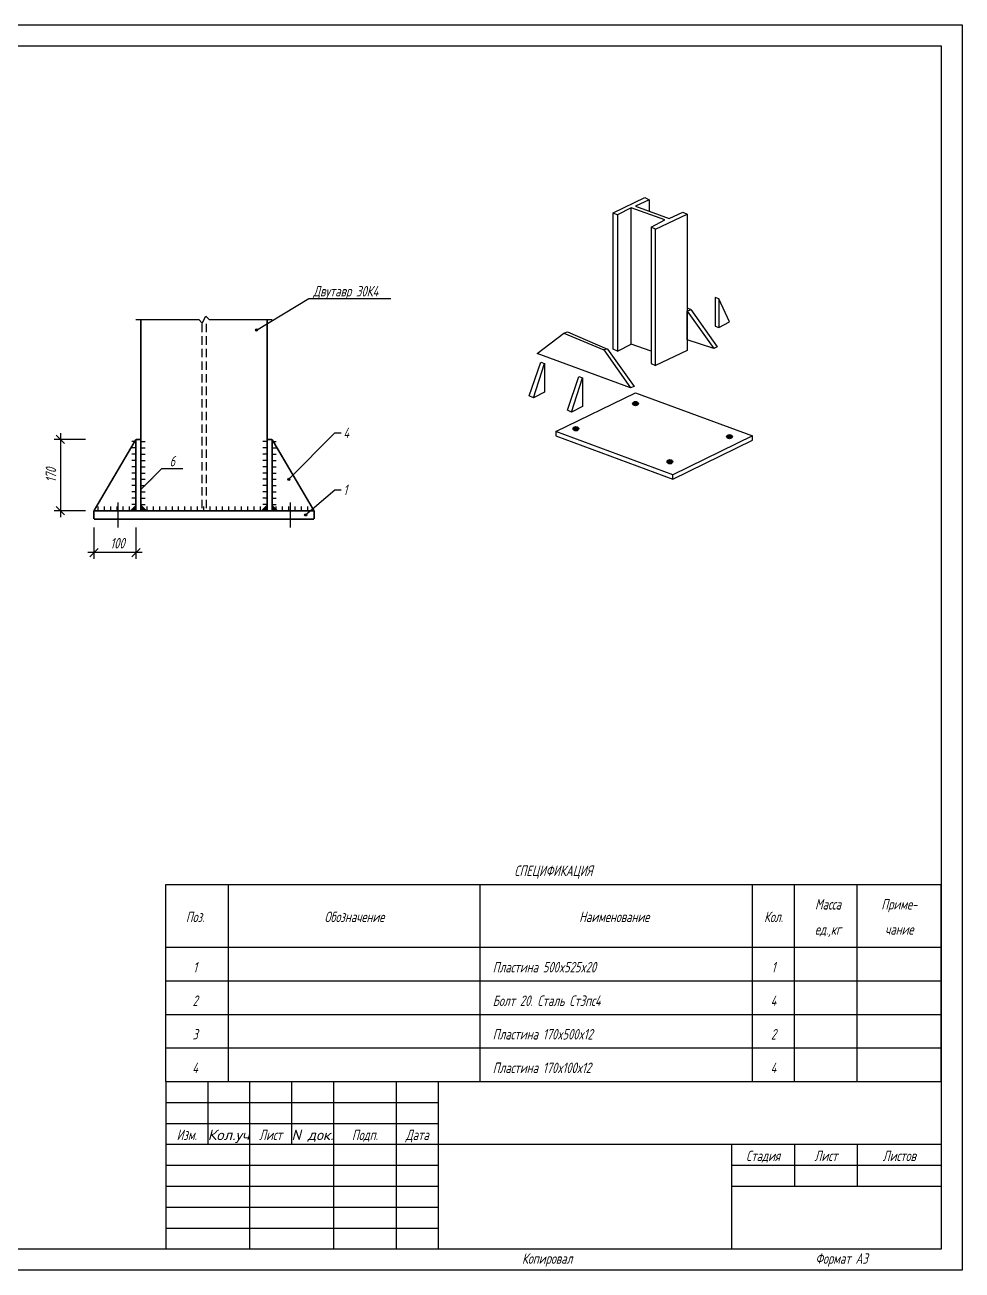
# Model space of a CAD drawing. Header units: millimetres. Extents: x 0 to 420, y 0 to 297.
# Drawn here: x 196.4 to 420, y 0 to 297 of the extents above; entities that cross this region are included whole.
import ezdxf
from ezdxf.enums import TextEntityAlignment as Align

# ---------------------------------------------------------------- set-up
doc = ezdxf.new("R2010")
doc.units = ezdxf.units.MM
doc.linetypes.add('DASHED', pattern=[3, 2, -1])
doc.layers.get('DEFPOINTS').update_dxf_attribs({"linetype": 'CONTINUOUS'})
for name, color, linetype in [('Выноски', 7, 'CONTINUOUS'), ('Изометрия', 7, 'CONTINUOUS'), ('Размеры', 7, 'CONTINUOUS'), ('Спецификация', 7, 'CONTINUOUS'), ('Штамп+рамка', 7, 'CONTINUOUS')]:
    doc.layers.add(name, color=color, linetype=linetype)
doc.styles.add('SCADOFFICE', font='RomanS', dxfattribs={"width": 0.7, "oblique": 15, "height": 2.5})
doc.dimstyles.new('SCADOFFICE_DIM', dxfattribs={"dimtxt": 2.5, "dimasz": 2, "dimexe": 1.5, "dimexo": 2, "dimgap": 1, "dimtad": 1, "dimdec": 1, "dimlfac": 10, "dimdsep": 46, "dimtxsty": 'SCADOFFICE', "dimblk": 'OBLIQUE', "dimsah": 1, "dimcen": 2.5, "dimdle": 1.5, "dimclrd": 256, "dimclre": 256, "dimclrt": 256, "dimadec": 0, "dimazin": 0, "dimtfac": 1, "dimtdec": 1, "dimtmove": 0, "dimatfit": 2, "dimldrblk": 'OBLIQUE', "dimfxl": 1, "dimlwd": -3, "dimlwe": -3, "dimarcsym": 0})

# ---------------------------------------------------------------- blocks, each defined once
blk = doc.blocks.new('_Oblique')
at = {"layer": 'Размеры', "color": 0, "linetype": 'ByBlock', "lineweight": -2}
blk.add_line((-0.5, -0.5), (0.5, 0.5), dxfattribs=at)
blk = doc.blocks.new('*D4')
at = {"layer": 'DEFPOINTS', "color": 0, "transparency": 16777216}
for p in [(212.87, 198.12), (204.87, 181.12), (212.87, 181.12)]:
    blk.add_point(p, dxfattribs=at)
at = {"layer": 'Размеры', "lineweight": -3, "transparency": 16777216}
for p, q in [((204.87, 199.62), (204.87, 179.62)), ((210.87, 198.12), (203.37, 198.12)), ((210.87, 181.12), (203.37, 181.12))]:
    blk.add_line(p, q, dxfattribs=at)
at = {"layer": 'Размеры', "lineweight": -3, "transparency": 16777216, "xscale": 2, "yscale": 2, "zscale": 2}
for p, rotation in [((204.87, 198.12), 90), ((204.87, 181.12), 270)]:
    blk.add_blockref('_Oblique', p, dxfattribs=dict(at, rotation=rotation))
at = {"layer": 'Размеры', "transparency": 16777216, "insert": (203.87, 189.62), "char_height": 2.5, "attachment_point": 8, "rotation": 90, "style": 'SCADOFFICE'}
blk.add_mtext('170', dxfattribs=at)
blk = doc.blocks.new('*D5')
at = {"layer": 'DEFPOINTS', "color": 0, "transparency": 16777216}
for p in [(212.87, 179.12), (222.87, 179.12), (212.87, 171.12)]:
    blk.add_point(p, dxfattribs=at)
at = {"layer": 'Размеры', "lineweight": -3, "transparency": 16777216}
for p, q in [((212.87, 177.12), (212.87, 169.62)), ((222.87, 177.12), (222.87, 169.62)), ((224.37, 171.12), (211.37, 171.12))]:
    blk.add_line(p, q, dxfattribs=at)
at = {"layer": 'Размеры', "lineweight": -3, "transparency": 16777216, "xscale": 2, "yscale": 2, "zscale": 2}
for p in [(212.87, 171.12), (222.87, 171.12)]:
    blk.add_blockref('_Oblique', p, dxfattribs=at)
at = {"layer": 'Размеры', "transparency": 16777216, "insert": (218.47, 172.12), "char_height": 2.5, "attachment_point": 8, "style": 'SCADOFFICE'}
blk.add_mtext('100', dxfattribs=at)

msp = doc.modelspace()

# ---------------------------------------------------------------- hatches: boundary and pattern name
at = {"layer": 'Выноски'}
for points in [[(251.42, 224.22, 1), (251.92, 224.22, 1)], [(224.07, 186.22), (227.95573, 189.366602), (226.19132, 188.34132)], [(259.12, 188.62, 1), (259.62, 188.62, 1)], [(222.87, 181.12), (221.37, 181.12), (222.87, 182.62)], [(224.07, 181.12), (225.57, 181.12), (224.07, 182.62)], [(254.17, 181.12), (252.67, 181.12), (254.17, 182.62)], [(255.37, 181.12), (256.87, 181.12), (255.37, 182.62)], [(263.12, 180.12, 1), (263.62, 180.12, 1)]]:
    msp.add_hatch(color=256, dxfattribs=at).paths.add_polyline_path(points)
at = {"layer": 'Изометрия'}
h = msp.add_hatch(color=256, dxfattribs=at)
edge = h.paths.add_edge_path()
edge.add_ellipse((342.074125, 206.664125), major_axis=(-0.68475, 0), ratio=0.75, start_angle=0, end_angle=360)
h = msp.add_hatch(color=256, dxfattribs=at)
edge = h.paths.add_edge_path()
edge.add_ellipse((327.865562, 200.672562), major_axis=(-0.68475, 0), ratio=0.75, start_angle=0, end_angle=360)
h = msp.add_hatch(color=256, dxfattribs=at)
edge = h.paths.add_edge_path()
edge.add_ellipse((364.499687, 198.7895), major_axis=(-0.68475, 0), ratio=0.75, start_angle=0, end_angle=360)
h = msp.add_hatch(color=256, dxfattribs=at)
edge = h.paths.add_edge_path()
edge.add_ellipse((350.291125, 192.797937), major_axis=(-0.68475, 0), ratio=0.75, start_angle=0, end_angle=360)

# ---------------------------------------------------------------- linework, layer by layer
at = {"layer": 'Выноски', "linetype": 'Continuous'}
for p, q in [((251.67, 224.22), (264.17, 231.72)), ((264.17, 231.72), (283.67, 231.72)), ((259.37, 188.62), (270.37, 199.72)), ((270.37, 199.72), (271.87, 199.72)), ((222.87, 197.62), (221.87, 197.62)), ((222.87, 196.12), (221.87, 196.12)), ((224.07, 197.62), (225.07, 197.62)), ((224.07, 196.12), (225.07, 196.12)), ((254.17, 197.62), (253.17, 197.62)), ((254.17, 196.12), (253.17, 196.12)), ((255.37, 197.62), (256.37, 197.62)), ((255.37, 196.12), (256.37, 196.12)), ((222.87, 194.62), (221.87, 194.62)), ((222.87, 193.12), (221.87, 193.12)), ((224.07, 194.62), (225.07, 194.62)), ((224.07, 193.12), (225.07, 193.12)), ((254.17, 194.62), (253.17, 194.62)), ((254.17, 193.12), (253.17, 193.12)), ((255.37, 194.62), (256.37, 194.62)), ((255.37, 193.12), (256.37, 193.12)), ((222.87, 191.62), (221.87, 191.62)), ((222.87, 190.12), (221.87, 190.12)), ((224.07, 191.62), (225.07, 191.62)), ((224.07, 186.22), (229.07, 191.22)), ((224.07, 190.12), (225.07, 190.12)), ((229.07, 191.22), (234.07, 191.22)), ((254.17, 191.62), (253.17, 191.62)), ((254.17, 190.12), (253.17, 190.12)), ((255.37, 191.62), (256.37, 191.62)), ((255.37, 190.12), (256.37, 190.12)), ((222.87, 188.62), (221.87, 188.62)), ((222.87, 187.12), (221.87, 187.12)), ((224.07, 188.62), (225.07, 188.62)), ((224.07, 187.12), (225.07, 187.12)), ((254.17, 188.62), (253.17, 188.62)), ((254.17, 187.12), (253.17, 187.12)), ((255.37, 188.62), (256.37, 188.62)), ((255.37, 187.12), (256.37, 187.12)), ((222.87, 185.62), (221.87, 185.62)), ((224.07, 185.62), (225.07, 185.62)), ((254.17, 185.62), (253.17, 185.62)), ((255.37, 185.62), (256.37, 185.62)), ((263.37, 180.12), (270.37, 186.12)), ((270.37, 186.12), (271.87, 186.12)), ((213.87, 181.12), (213.87, 182.12)), ((215.37, 181.12), (215.37, 182.12)), ((216.87, 181.12), (216.87, 182.12)), ((218.37, 181.12), (218.37, 182.12)), ((218.57, 183.12), (218.57, 177.12)), ((219.87, 181.12), (219.87, 182.12)), ((221.37, 181.12), (221.37, 182.12)), ((222.87, 184.12), (221.87, 184.12)), ((222.87, 182.62), (221.87, 182.62)), ((224.07, 184.12), (225.07, 184.12)), ((224.07, 182.62), (225.07, 182.62)), ((225.57, 181.12), (225.57, 182.12)), ((227.07, 181.12), (227.07, 182.12)), ((228.57, 181.12), (228.57, 182.12)), ((230.07, 181.12), (230.07, 182.12)), ((231.57, 181.12), (231.57, 182.12)), ((233.07, 181.12), (233.07, 182.12)), ((234.57, 181.12), (234.57, 182.12)), ((236.07, 181.12), (236.07, 182.12)), ((237.57, 181.12), (237.57, 182.12)), ((239.07, 181.12), (239.07, 182.12)), ((240.57, 181.12), (240.57, 182.12)), ((242.07, 181.12), (242.07, 182.12)), ((243.57, 181.12), (243.57, 182.12)), ((245.07, 181.12), (245.07, 182.12)), ((246.57, 181.12), (246.57, 182.12)), ((248.07, 181.12), (248.07, 182.12)), ((249.57, 181.12), (249.57, 182.12)), ((251.07, 181.12), (251.07, 182.12)), ((252.57, 181.12), (252.57, 182.12)), ((254.17, 184.12), (253.17, 184.12)), ((254.17, 182.62), (253.17, 182.62)), ((254.07, 181.12), (254.07, 182.12)), ((255.37, 184.12), (256.37, 184.12)), ((255.37, 182.62), (256.37, 182.62)), ((256.37, 181.12), (256.37, 182.12)), ((257.87, 181.12), (257.87, 182.12)), ((259.37, 181.12), (259.37, 182.12)), ((259.67, 183.12), (259.67, 177.12)), ((260.87, 181.12), (260.87, 182.12)), ((262.37, 181.12), (262.37, 182.12)), ((263.87, 181.12), (263.87, 182.12))]:
    msp.add_line(p, q, dxfattribs=at)
for centre in [(251.67, 224.22), (259.37, 188.62), (263.37, 180.12)]:
    msp.add_circle(centre, 0.25, dxfattribs=at)
at = {"layer": 'Изометрия', "linetype": 'Continuous'}
for p, q in [((336.767313, 252.2), (344.299562, 255.794938)), ((344.299562, 255.794938), (345.326687, 255.281375)), ((341.047, 253.398312), (337.794437, 251.686437)), ((341.047, 220.872687), (341.047, 253.398312)), ((349.092812, 250.488125), (341.047, 253.398312)), ((345.326687, 255.281375), (342.074125, 253.740687)), ((342.074125, 253.740687), (350.119937, 250.8305)), ((345.326687, 255.281375), (345.326687, 252.542375)), ((336.767313, 219.674375), (336.767313, 252.2)), ((336.767313, 252.2), (337.794437, 251.686437)), ((337.794437, 251.686437), (337.794437, 219.160812)), ((345.84025, 248.77625), (349.092812, 250.488125)), ((346.867375, 248.262687), (354.399625, 251.857625)), ((350.119937, 250.8305), (353.3725, 252.371187)), ((353.3725, 252.371187), (354.399625, 251.857625)), ((354.399625, 251.857625), (354.399625, 219.332)), ((346.867375, 248.262687), (345.84025, 248.77625)), ((345.84025, 248.77625), (345.84025, 216.250625)), ((346.867375, 215.737062), (346.867375, 248.262687)), ((361.931875, 231.6575), (361.075937, 231.999875)), ((361.075937, 231.999875), (361.075937, 225.152375)), ((355.255563, 229.089687), (354.399625, 229.432062)), ((354.399625, 228.747312), (355.255563, 229.089687)), ((354.399625, 228.747312), (360.733563, 219.845562)), ((354.399625, 221.899813), (354.399625, 228.747312)), ((355.255563, 229.089687), (361.5895, 220.187937)), ((364.499687, 226.1795), (361.931875, 231.6575)), ((361.931875, 231.6575), (361.931875, 224.81)), ((361.931875, 224.81), (364.499687, 226.1795)), ((318.621437, 218.64725), (324.955375, 223.4405)), ((324.955375, 223.4405), (325.811312, 223.782875)), ((324.955375, 223.4405), (334.541875, 219.503187)), ((325.811312, 223.782875), (335.397812, 219.674375)), ((361.075937, 225.152375), (361.931875, 224.81)), ((337.794437, 219.160812), (341.047, 220.872687)), ((345.84025, 219.160812), (341.047, 220.872687)), ((360.733563, 219.845562), (354.399625, 221.899813)), ((361.5895, 220.187937), (360.733563, 219.845562)), ((340.875812, 210.43025), (318.621437, 218.64725)), ((335.397812, 219.674375), (334.541875, 219.503187)), ((334.541875, 219.503187), (340.875812, 210.43025)), ((335.397812, 219.674375), (341.73175, 210.772625)), ((337.794437, 219.160812), (336.767313, 219.674375)), ((354.399625, 219.332), (346.867375, 215.737062)), ((316.738375, 208.547187), (319.477375, 216.593)), ((317.7655, 208.033625), (320.333312, 216.250625)), ((319.477375, 216.593), (320.333312, 216.250625)), ((320.333312, 216.250625), (320.333312, 209.403125)), ((345.84025, 216.250625), (346.867375, 215.737062)), ((325.811312, 205.123437), (328.550312, 213.16925)), ((326.838438, 204.609875), (329.40625, 212.826875)), ((328.550312, 213.16925), (329.40625, 212.826875)), ((329.40625, 212.826875), (329.40625, 205.979375)), ((317.7655, 208.033625), (316.738375, 208.547187)), ((320.333312, 209.403125), (317.7655, 208.033625)), ((323.072312, 199.987812), (342.074125, 209.231937)), ((341.73175, 210.772625), (340.875812, 210.43025)), ((342.074125, 209.231937), (369.977688, 198.960687)), ((326.838438, 204.609875), (325.811312, 205.123437)), ((329.40625, 205.979375), (326.838438, 204.609875)), ((350.975875, 189.716562), (323.072312, 199.987812)), ((323.072312, 199.987812), (323.072312, 198.960687)), ((323.072312, 198.960687), (350.975875, 188.689438)), ((369.977688, 198.960687), (350.975875, 189.716562)), ((350.975875, 188.689438), (369.977688, 197.933562)), ((369.977688, 197.933562), (369.977688, 198.960687)), ((350.975875, 188.689438), (350.975875, 189.716562))]:
    msp.add_line(p, q, dxfattribs=at)
at = {"layer": 'Изометрия'}
for centre in [(342.074125, 206.664125), (327.865562, 200.672562), (364.499687, 198.7895), (350.291125, 192.797937)]:
    msp.add_ellipse(centre, major_axis=(-0.68475, 0), ratio=0.75, start_param=0, end_param=6.283185, dxfattribs=at)
at = {"layer": 'Размеры', "linetype": 'Continuous'}
for p, q in [((222.82, 226.72), (237.87, 226.72)), ((237.87, 226.72), (238.703333, 225.886667)), ((238.703333, 225.886667), (239.536667, 227.553333)), ((239.536667, 227.553333), (240.37, 226.72)), ((240.37, 226.72), (255.42, 226.72))]:
    msp.add_line(p, q, dxfattribs=at)
at = {"layer": 'Размеры', "linetype": 'DASHED'}
for p, q in [((238.57, 225.72), (238.57, 181.12)), ((239.67, 225.72), (239.67, 181.12))]:
    msp.add_line(p, q, dxfattribs=at)
at = {"layer": 'Размеры', "linetype": 'Continuous', "const_width": 0.4}
for points in [[(224.07, 181.12), (224.07, 226.72)], [(254.17, 181.12), (254.17, 226.72)], [(212.87, 181.12), (222.87, 198.12)], [(222.87, 198.12), (224.07, 198.12)], [(222.87, 181.12), (222.87, 198.12)], [(224.07, 198.12), (224.07, 181.12)], [(254.17, 198.12), (255.37, 198.12)], [(254.17, 181.12), (254.17, 198.12)], [(255.37, 198.12), (255.37, 181.12)], [(255.37, 198.12), (265.37, 181.12)], [(212.87, 181.12), (265.37, 181.12)], [(212.87, 179.12), (212.87, 181.12)], [(224.07, 181.12), (222.87, 181.12)], [(255.37, 181.12), (254.17, 181.12)], [(265.37, 181.12), (265.37, 179.12)], [(265.37, 179.12), (212.87, 179.12)]]:
    msp.add_lwpolyline(points, dxfattribs=at)
at = {"layer": 'Спецификация', "linetype": 'Continuous'}
for p, q in [((230, 92), (415, 92)), ((230, 45), (230, 92)), ((245, 45), (245, 92)), ((305, 45), (305, 92)), ((370, 45), (370, 92)), ((380, 45), (380, 92)), ((395, 45), (395, 92)), ((415, 45), (415, 92)), ((230, 77), (415, 77)), ((230, 69), (415, 69)), ((230, 61), (415, 61)), ((230, 53), (415, 53)), ((230, 45), (415, 45))]:
    msp.add_line(p, q, dxfattribs=at)
at = {"layer": 'Штамп+рамка', "linetype": 'Continuous'}
for p, q in [((0, 297), (420, 297)), ((420, 297), (420, 0)), ((20, 292), (415, 292)), ((415, 292), (415, 5)), ((230, 45), (415, 45)), ((230, 45), (230, 5)), ((240, 45), (240, 30)), ((250, 45), (250, 5)), ((260, 45), (260, 30)), ((270, 45), (270, 5)), ((285, 45), (285, 5)), ((295, 45), (295, 5)), ((230, 40), (295, 40)), ((230, 35), (295, 35)), ((230, 30), (295, 30)), ((295, 30), (415, 30)), ((365, 30), (365, 5)), ((380, 30), (380, 20)), ((395, 30), (395, 20)), ((230, 25), (295, 25)), ((365, 25), (415, 25)), ((230, 20), (295, 20)), ((365, 20), (415, 20)), ((230, 15), (295, 15)), ((230, 10), (295, 10)), ((415, 5), (20, 5)), ((420, 0), (0, 0))]:
    msp.add_line(p, q, dxfattribs=at)

# ---------------------------------------------------------------- texts
at = {"layer": 'Выноски', "ltscale": 50, "style": 'SCADOFFICE', "oblique": 15, "width": 0.7}
for s, p in [('Двутавр 30К4', (265.17, 232.22)), ('4', (272.37, 198.47)), ('1', (272.37, 184.87))]:
    msp.add_text(s, height=2.5, dxfattribs=at).set_placement(p)
msp.add_text('6', height=2.5, dxfattribs=at).set_placement((231.57, 191.72), align=Align.CENTER)
at = {"layer": 'Спецификация', "ltscale": 50, "style": 'SCADOFFICE', "oblique": 15, "width": 0.7}
for s, p in [('СПЕЦИФИКАЦИЯ', (322.5, 94)), ('Масса', (388, 86)), ('Приме-', (405, 86)), ('Поз.', (237, 83)), ('Обозначение', (275, 83)), ('Наименование', (337, 83)), ('Кол.', (375, 83)), ('ед.,кг', (388, 80)), ('чание', (405, 80)), ('1', (237, 71)), ('1', (375, 71)), ('2', (237, 63)), ('4', (375, 63)), ('3', (237, 55)), ('2', (375, 55)), ('4', (237, 47)), ('4', (375, 47))]:
    msp.add_text(s, height=2.5, dxfattribs=at).set_placement(p, align=Align.CENTER)
for s, p in [('Пластина 500x525x20', (308, 71)), ('Болт 20. Сталь Ст3пс4', (308, 63)), ('Пластина 170x500x12', (308, 55)), ('Пластина 170x100x12', (308, 47))]:
    msp.add_text(s, height=2.5, dxfattribs=at).set_placement(p)
at = {"layer": 'Штамп+рамка', "ltscale": 50, "style": 'SCADOFFICE', "oblique": 15, "width": 0.7}
for s, p in [('Изм.', (235, 31)), ('Лист', (255, 31)), ('Подп.', (277.5, 31)), ('Дата', (290, 31)), ('Стадия', (372.5, 26)), ('Лист', (387.5, 26)), ('Листов', (405, 26))]:
    msp.add_text(s, height=2.5, dxfattribs=at).set_placement(p, align=Align.CENTER)
at = {"layer": 'Штамп+рамка', "ltscale": 50, "style": 'SCADOFFICE', "oblique": 15}
for s, width, p, p2 in [('Кол.уч', 0.848485, (240, 31), (250, 31)), ('N док.', 0.815534, (260, 31), (270, 31))]:
    msp.add_text(s, height=2.5, dxfattribs=dict(at, width=width)).set_placement(p, p2, align=Align.FIT)
at = {"layer": 'Штамп+рамка', "ltscale": 50, "style": 'SCADOFFICE', "oblique": 15, "width": 0.7}
for s, p in [('Копировал', (315, 1.5)), ('Формат А3', (385, 1.5))]:
    msp.add_text(s, height=2.5, dxfattribs=at).set_placement(p)

# ---------------------------------------------------------------- dimensions: what is measured, and where the dimension line sits
at = {"layer": 'Размеры'}
dim = msp.add_linear_dim(base=(204.87, 181.12), p1=(212.87, 198.12), p2=(212.87, 181.12), angle=90, dimstyle='SCADOFFICE_DIM', dxfattribs=at)
dim.commit()
dim.dimension.update_dxf_attribs({"geometry": '*D4', "text_midpoint": (204.87, 189.62)})
dim = msp.add_linear_dim(base=(212.87, 171.12), p1=(222.87, 179.12), p2=(212.87, 179.12), dimstyle='SCADOFFICE_DIM', dxfattribs=at)
dim.commit()
dim.dimension.update_dxf_attribs({"geometry": '*D5', "text_midpoint": (218.47, 171.12)})

doc.saveas('drawing.dxf')
